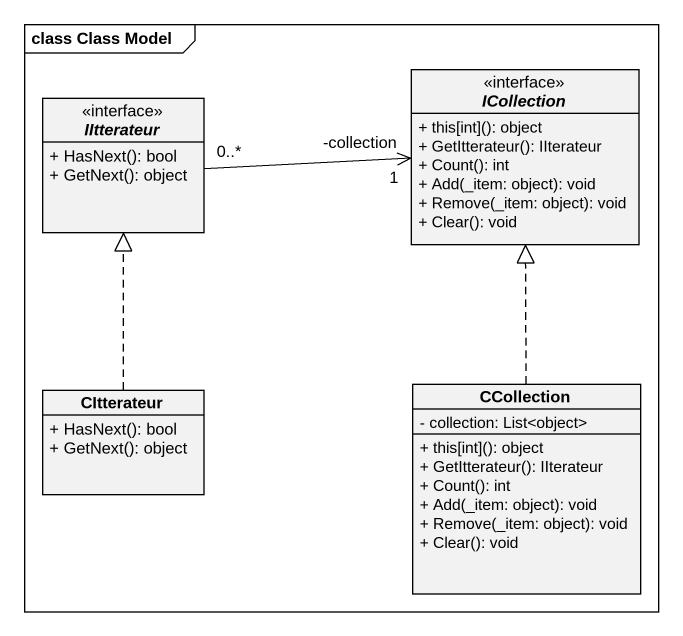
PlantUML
@startuml
mainframe class Class Model
hide circle
hide empty members
skinparam classAttributeIconSize 0
interface IItterateur <<interface>> {
  + HasNext(): bool
  + GetNext(): object
}
interface ICollection <<interface>> {
  + this[int](): object
  + GetItterateur(): IIterateur
  + Count(): int
  + Add(_item: object): void
  + Remove(_item: object): void
  + Clear(): void
}
class CCollection {
  - collection: List<object>
  + this[int](): object
  + GetItterateur(): IIterateur
  + Count(): int
  + Add(_item: object): void
  + Remove(_item: object): void
  + Clear(): void
}
class CItterateur {
  + HasNext(): bool
  + GetNext(): object
}
ICollection "-collection\n1" <-left- "0..*" IItterateur
CCollection .up.|> ICollection
CItterateur .up.|> IItterateur
@enduml
